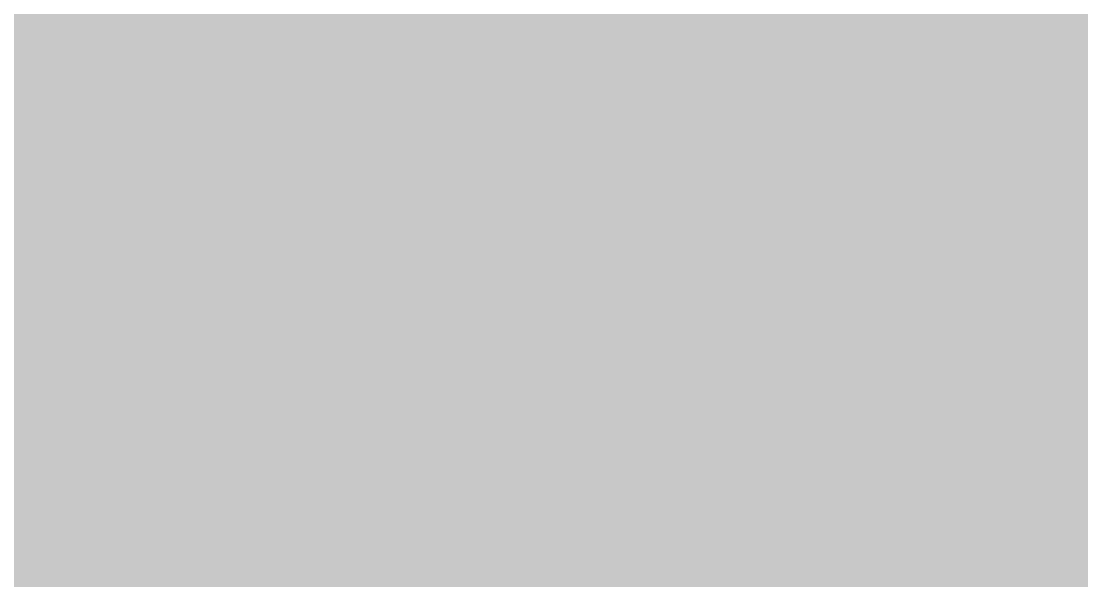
# Model space of a CAD drawing. Header units: inches. Extents: x 68 to 568, y 3 to 460.
# Drawn here: x 200.4 to 202.486, y 274.606 to 275.706 of the extents above; entities that cross this region are included whole.
import ezdxf

# ---------------------------------------------------------------- set-up
doc = ezdxf.new("R2010")
doc.units = ezdxf.units.IN
for name, color, linetype in [('Bottom Layer', 5, 'Continuous'), ('Bottom Solder', 6, 'Continuous'), ('Drill Drawing', 1, 'Continuous'), ('Layer 1', 16, 'Continuous'), ('Layer 2', 76, 'Continuous'), ('Top Layer', 1, 'Continuous'), ('Top Overlay', 2, 'Continuous'), ('Top Paste', 8, 'Continuous'), ('Top Solder', 216, 'Continuous'), ('Via Holes', 16, 'Continuous')]:
    doc.layers.add(name, color=color, linetype=linetype)
doc.styles.add('Arial', font='', dxfattribs={"height": 0.2})
doc.styles.get('Arial').set_extended_font_data('Arial')

# ---------------------------------------------------------------- blocks, each defined once
blk = doc.blocks.new('C___1206_602')
at = {"layer": 'Top Layer'}
blk.add_hatch(color=1, dxfattribs=at).paths.add_polyline_path([(0.508, 0.889), (2.032, 0.889), (2.032, -0.889), (0.508, -0.889)])
at = {"layer": 'Top Paste'}
blk.add_hatch(color=8, dxfattribs=at).paths.add_polyline_path([(0.508, 0.889), (2.032, 0.889), (2.032, -0.889), (0.508, -0.889)])
at = {"layer": 'Top Solder'}
blk.add_hatch(color=216, dxfattribs=at).paths.add_polyline_path([(0.4064, 0.9905999999999999), (2.1336, 0.9905999999999999), (2.1336, -0.9905999999999999), (0.4064, -0.9905999999999999)])
at = {"layer": 'Top Overlay'}
for points in [[(2.1336, 0.9905999999999999, 0.127, 0.127, 0), (0.6096, 0.9905999999999999, 0.127, 0.127, 0)], [(2.1336, 0.9905999999999999, 0.127, 0.127, 0), (2.1336, -0.9905999999999999, 0.127, 0.127, 0)]]:
    blk.add_lwpolyline(points, format="xyseb", dxfattribs=at)
blk.add_lwpolyline([(2.10185, 0.9905999999999999, 0.0635, 0.0635, 1), (2.16535, 0.9905999999999999, 0.0635, 0.0635, 1)], format="xyseb", close=True, dxfattribs=at)
blk.add_lwpolyline([(2.10185, 0.9905999999999999, 0.0635, 0.0635, 1), (2.16535, 0.9905999999999999, 0.0635, 0.0635, 1)], format="xyseb", close=True, dxfattribs=at)

msp = doc.modelspace()

# ---------------------------------------------------------------- hatches: boundary and pattern name
at = {"layer": 'Bottom Layer'}
msp.add_hatch(color=5, dxfattribs=at).paths.add_polyline_path([(202.4126, 276.7838), (200.5076, 276.7838), (200.5076, 274.6502), (202.4126, 274.6502)])
h = msp.add_hatch(color=5, dxfattribs=at)
edge = h.paths.add_edge_path()
edge.add_arc((201.44870048, 275.1813648), 0.2999994, 0, 360)
at = {"layer": 'Bottom Solder'}
h = msp.add_hatch(color=6, dxfattribs=at)
edge = h.paths.add_edge_path()
edge.add_arc((201.44870048, 275.1813648), 0.4015993999999999, 0, 360)
at = {"layer": 'Layer 1'}
h = msp.add_hatch(color=16, dxfattribs=at)
edge = h.paths.add_edge_path()
edge.add_arc((201.44870048, 275.1813648), 0.2999994, 0, 360)
at = {"layer": 'Layer 2'}
msp.add_hatch(color=76, dxfattribs=at).paths.add_polyline_path([(200.0504, 274.066), (202.8444, 274.066), (202.8444, 277.1902), (200.0504, 277.1902)])
h = msp.add_hatch(color=76, dxfattribs=at)
edge = h.paths.add_edge_path()
edge.add_arc((201.44870048, 275.1813648), 0.2999994, 0, 360)
at = {"layer": 'Top Layer'}
for points in [[(197.51170048, 275.42874048), (203.5302, 275.42874048), (203.5302, 276.6291648), (197.51170048, 276.6291648)], [(200.71340096, 272.9484), (203.5302, 272.9484), (203.5302, 276.6291648), (200.71340096, 276.6291648)]]:
    msp.add_hatch(color=1, dxfattribs=at).paths.add_polyline_path(points)
h = msp.add_hatch(color=1, dxfattribs=at)
edge = h.paths.add_edge_path()
edge.add_arc((201.44870048, 275.1813648), 0.2999994, 0, 360)
at = {"layer": 'Top Solder'}
h = msp.add_hatch(color=216, dxfattribs=at)
edge = h.paths.add_edge_path()
edge.add_arc((201.44870048, 275.1813648), 0.4015993999999999, 0, 360)
at = {"layer": 'Via Holes'}
h = msp.add_hatch(color=7, dxfattribs=at)
edge = h.paths.add_edge_path()
edge.add_arc((201.44870048, 275.1813648), 0.1499997, 0, 360)

# ---------------------------------------------------------------- linework, layer by layer
at = {"layer": 'Bottom Layer'}
for points in [[(201.44870048, 275.1813648, 0.8000009399999999, 0.8000009399999999, 0), (201.89446032, 275.62712464, 0.8000009399999999, 0.8000009399999999, 0)], [(201.89446032, 275.62712464, 0.8000009399999999, 0.8000009399999999, 0), (204.07692992, 275.62712464, 0.8000009399999999, 0.8000009399999999, 0)], [(201.44870048, 275.1813648, 0.8000009399999999, 0.8000009399999999, 0), (201.47633568, 275.209, 0.8000009399999999, 0.8000009399999999, 0)]]:
    msp.add_lwpolyline(points, format="xyseb", dxfattribs=at)
for points in [[(201.69446072, 275.62712464, 0.3999992, 0.3999992, 1), (202.09445992, 275.62712464, 0.3999992, 0.3999992, 1)], [(201.69446072, 275.62712464, 0.3999992, 0.3999992, 1), (202.09445992, 275.62712464, 0.3999992, 0.3999992, 1)], [(201.27633608, 275.209, 0.3999992, 0.3999992, 1), (201.67633528, 275.209, 0.3999992, 0.3999992, 1)], [(201.24870088, 275.1813648, 0.3999992, 0.3999992, 1), (201.64870008, 275.1813648, 0.3999992, 0.3999992, 1)], [(201.24870088, 275.1813648, 0.3999992, 0.3999992, 1), (201.64870008, 275.1813648, 0.3999992, 0.3999992, 1)]]:
    msp.add_lwpolyline(points, format="xyseb", close=True, dxfattribs=at)
at = {"layer": 'Layer 2'}
for points in [[(201.44870048, 275.1813648, 1.00000054, 1.00000054, 0), (201.95446528, 274.6756, 1.00000054, 1.00000054, 0)], [(201.95446528, 274.6756, 1.00000054, 1.00000054, 0), (234.8484, 274.6756, 1.00000054, 1.00000054, 0)]]:
    msp.add_lwpolyline(points, format="xyseb", dxfattribs=at)
for points in [[(201.19870098, 275.1813648, 0.499999, 0.499999, 1), (201.69869998, 275.1813648, 0.499999, 0.499999, 1)], [(201.70446578, 274.6756, 0.499999, 0.499999, 1), (202.20446478, 274.6756, 0.499999, 0.499999, 1)], [(201.70446578, 274.6756, 0.499999, 0.499999, 1), (202.20446478, 274.6756, 0.499999, 0.499999, 1)]]:
    msp.add_lwpolyline(points, format="xyseb", close=True, dxfattribs=at)

# ---------------------------------------------------------------- block references
at = {"rotation": 180}
msp.add_blockref('C___1206_602', (204.0382, 275.7401648), dxfattribs=at)

# ---------------------------------------------------------------- texts
at = {"layer": 'Drill Drawing', "style": 'Arial'}
msp.add_text('E', height=0.508, dxfattribs=at).set_placement((201.22862218, 274.87664862))

doc.saveas('drawing.dxf')
